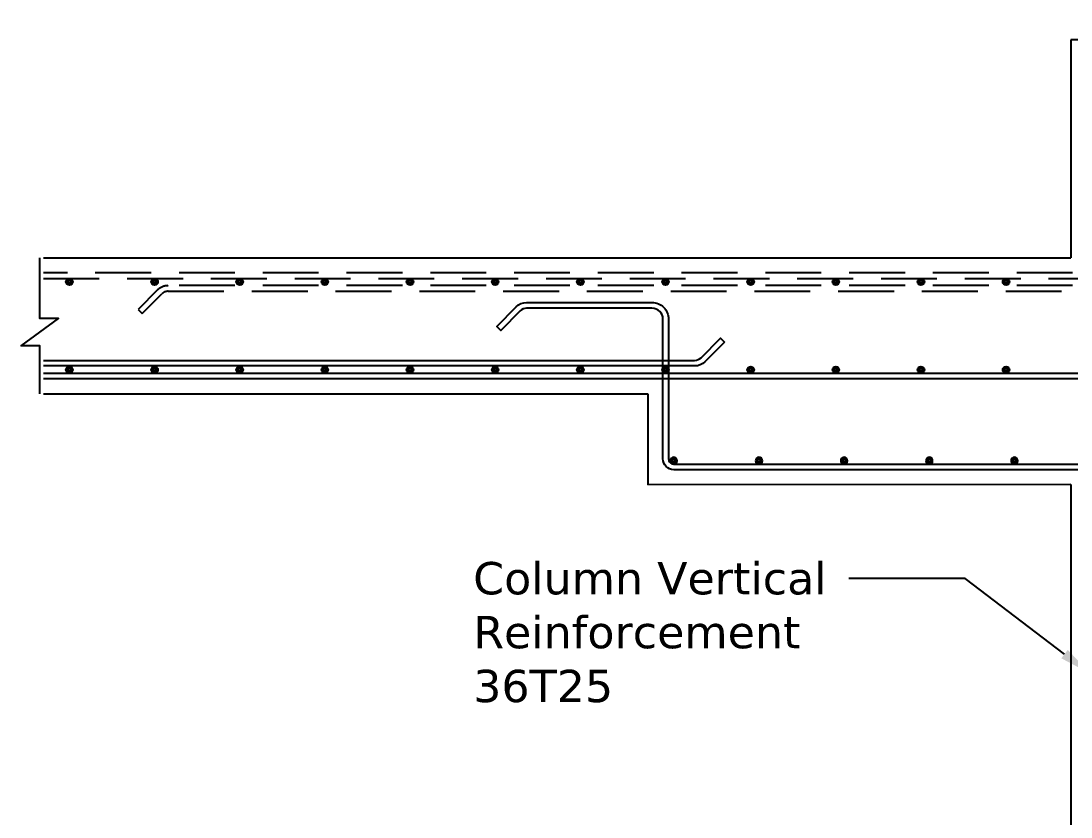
# Model space of a CAD drawing. Header units: inches. Extents: x 31 to 716, y 21 to 143.
# Drawn here: x 251.91 to 270.71, y 71.68 to 85.94 of the extents above; entities that cross this region are included whole.
import ezdxf
from ezdxf import colors
from ezdxf.entities.mleader import LeaderData, LeaderLine
from ezdxf.math import Vec2, Vec3

# ---------------------------------------------------------------- set-up
doc = ezdxf.new("R2010")
doc.units = ezdxf.units.IN
doc.header["$MEASUREMENT"] = 0
doc.linetypes.add('HIDDEN-Z', pattern=[3, 2, -1])
for name, color, linetype in [('A-LIN-10', 1, 'Continuous'), ('S-BARS-C2', 142, 'Continuous'), ('S-BARS-ELEV-BOT', 8, 'Continuous'), ('S-BARS-ELEV-TOP', 9, 'HIDDEN-Z'), ('S-CONCRETE', 3, 'Continuous')]:
    doc.layers.add(name, color=color, linetype=linetype)
doc.styles.add('MtXpl_Verdana', font='verdana.ttf')

# ---------------------------------------------------------------- blocks, each defined once
blk = doc.blocks.new('T12')
at = {"const_width": 5}
blk.add_lwpolyline([(-3, 6, 1), (3, 6, 1)], format="xyb", close=True, dxfattribs=at)
blk.add_circle((0, 6), 6)

msp = doc.modelspace()

# ---------------------------------------------------------------- linework, layer by layer
for p, q in [((270.709, 85.601), (270.709, 81.696)), ((270.709, 77.632), (270.709, 47.391))]:
    msp.add_line(p, q)
at = {"layer": 'A-LIN-10', "linetype": 'Continuous'}
for points in [[(275.631, 85.601), (273.157, 85.601), (273.157, 85.937), (272.669, 85.266), (272.669, 85.601), (270.709, 85.601)], [(252.242, 79.257), (252.242, 80.118), (251.907, 80.118), (252.577, 80.606), (252.242, 80.606), (252.242, 81.696)]]:
    msp.add_lwpolyline(points, dxfattribs=at)
at = {"layer": 'S-BARS-ELEV-BOT', "ltscale": 0.2}
for points in [[(272.892, 77.898), (263.596, 77.898, -0.414214), (263.401, 78.094), (263.401, 80.597, 0.414214), (263.206, 80.792), (260.961, 80.792, 0.198912), (260.846, 80.745), (260.497, 80.395), (260.425, 80.467), (260.774, 80.817, -0.198912), (260.961, 80.894), (263.206, 80.894, -0.414214), (263.503, 80.597), (263.503, 78.094, 0.414214), (263.596, 78), (272.892, 78)], [(252.308, 79.858), (263.969, 79.858, 0.198912), (264.084, 79.906), (264.433, 80.256), (264.505, 80.184)], [(264.505, 80.184), (264.155, 79.834, -0.198912), (263.969, 79.757), (252.308, 79.757)]]:
    msp.add_lwpolyline(points, format="xyb", dxfattribs=at)
for points in [[(252.308, 79.627), (272.892, 79.627)], [(272.892, 79.525), (252.308, 79.525)]]:
    msp.add_lwpolyline(points, dxfattribs=at)
at = {"layer": 'S-BARS-ELEV-TOP', "ltscale": 0.5}
for points in [[(290.237, 81.428), (252.308, 81.428)], [(252.308, 81.326), (290.237, 81.326)]]:
    msp.add_lwpolyline(points, dxfattribs=at)
for points in [[(290.237, 81.196), (254.541, 81.196, 0.198912), (254.354, 81.119), (254.004, 80.769)], [(254.004, 80.769), (254.076, 80.697), (254.426, 81.047, -0.198912), (254.541, 81.095), (290.237, 81.095)]]:
    msp.add_lwpolyline(points, format="xyb", dxfattribs=at)
at = {"layer": 'S-CONCRETE', "color": 7}
for p, q in [((252.308, 81.696), (270.709, 81.696)), ((252.308, 79.257), (263.133, 79.257)), ((263.133, 79.257), (263.133, 77.63)), ((270.709, 77.632), (263.133, 77.63))]:
    msp.add_line(p, q, dxfattribs=at)

# ---------------------------------------------------------------- block references
at = {"layer": 'S-BARS-C2', "yscale": 0.01016597229967659, "zscale": 0.01016597229967659, "rotation": 180}
for p, xscale in [((252.773, 81.326), 0.01016597229967659), ((254.298, 81.326), 0.01016597229967659), ((255.823, 81.326), 0.01016597229967659), ((257.348, 81.326), 0.01016597229967659), ((258.873, 81.326), 0.01016597229967659), ((260.398, 81.326), 0.01016597229967659), ((261.923, 81.326), 0.01016597229967659), ((263.448, 81.326), 0.01016597229967659), ((264.973, 81.326), 0.01016597229967659), ((266.498, 81.326), 0.01016597229967659), ((268.022, 81.326), 0.01016597229967659), ((269.547, 81.326), 0.01016597229967659), ((252.773, 79.749), 0.01016597229967659), ((254.298, 79.749), 0.01016597229967659), ((255.823, 79.749), 0.01016597229967659), ((257.348, 79.749), 0.01016597229967659), ((258.873, 79.749), 0.01016597229967659), ((260.398, 79.749), 0.01016597229967659), ((261.923, 79.749), 0.01016597229967659), ((263.448, 79.749), 0.01016597229967659), ((264.973, 79.749), 0.01016597229967659), ((266.498, 79.749), 0.01016597229967659), ((268.022, 79.749), 0.01016597229967659), ((269.547, 79.749), 0.01016597229967659), ((263.596, 78.122), -0.01016597229967659), ((265.121, 78.122), -0.01016597229967659), ((266.646, 78.122), -0.01016597229967659), ((268.171, 78.122), -0.01016597229967659), ((269.696, 78.122), -0.01016597229967659)]:
    msp.add_blockref('T12', p, dxfattribs=dict(at, xscale=xscale))

# ---------------------------------------------------------------- leaders
at = {"color": 251, "true_color": 0x636466}
ml = msp.add_multileader_mtext('Standard', dxfattribs=at)
ml.set_content('Column Vertical Reinforcement  \\P\\pq*;36T25', color=(99, 100, 102), style='MtXpl_Verdana')
ml.set_leader_properties()
ml.build(insert=Vec2(0, 0))
ml.multileader.update_dxf_attribs({"dogleg_length": 0.36, "arrow_head_size": 0.579})
ctx = ml.context
ctx.base_point, ctx.char_height, ctx.arrow_head_size, ctx.landing_gap_size, ctx.plane_origin = Vec3(259.483, 75.951), 0.57905, 0.579, 0.521, Vec3(271.055, 74.246)
notes = []
notes.append((ctx, [(0, (1, 1, 0), (268.816, 75.951), (-1, 0), 2.085, [(0, [(271.055, 74.246)], 0, [])])]))
ctx.mtext.insert, ctx.mtext.width, ctx.mtext.flow_direction = Vec3(260.004, 76.246), 6.86651, 5
for ctx, leaders in notes:
    for number, flags, end, landing, length, lines in leaders:
        leader = LeaderData()
        leader.index, (leader.has_last_leader_line, leader.has_dogleg_vector, leader.attachment_direction) = number, flags
        leader.last_leader_point, leader.dogleg_vector, leader.dogleg_length = Vec3(end), Vec3(landing), length
        for number, points, colour, breaks in lines:
            line = LeaderLine()
            line.index, line.vertices, line.color, line.breaks = number, Vec3.list(points), colors.encode_raw_color(colour), breaks
            leader.lines.append(line)
        ctx.leaders.append(leader)

doc.saveas('drawing.dxf')
